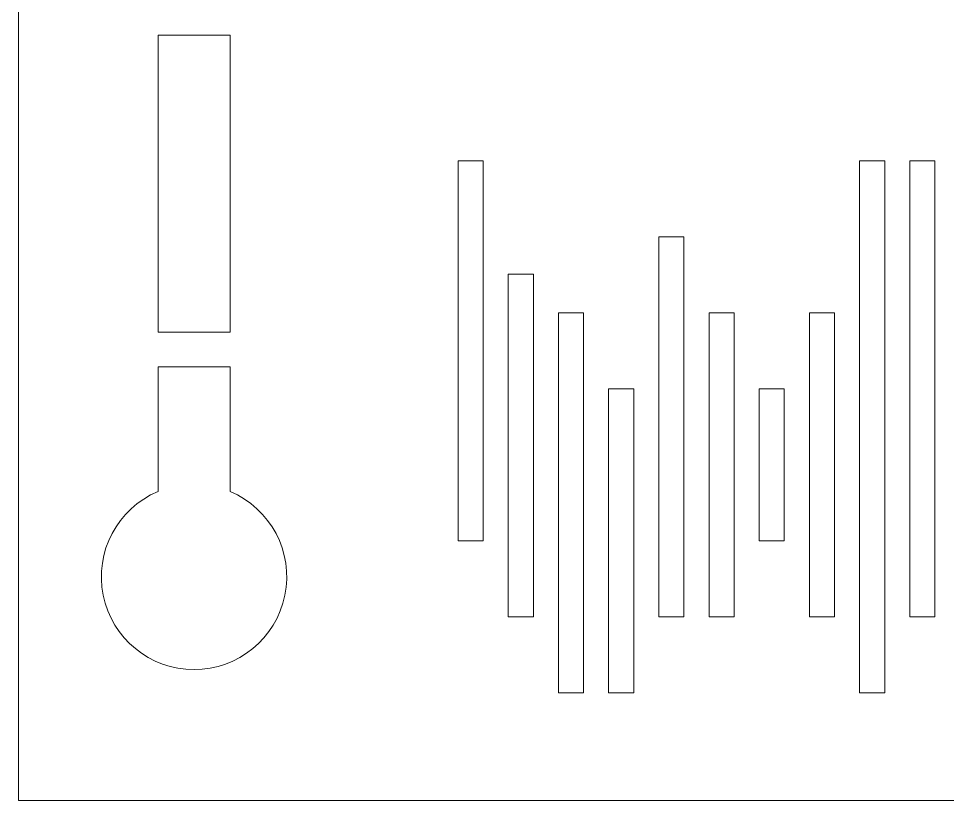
# Model space of a CAD drawing. Header units: metres. Extents: x -2538 to 7610, y -1082 to -498.
# Drawn here: x 5769.3 to 6049.8, y -1081.9 to -845.8 of the extents above; entities that cross this region are included whole.
import ezdxf

# ---------------------------------------------------------------- set-up
doc = ezdxf.new("R2010")
doc.units = ezdxf.units.M
doc.linetypes.add('AUSGEZOGEN', pattern=[0])
doc.layers.add('Standard', color=7, linetype='AUSGEZOGEN', lineweight=25)

msp = doc.modelspace()

# ---------------------------------------------------------------- linework, layer by layer
at = {"layer": 'Standard', "color": 7, "linetype": 'AUSGEZOGEN', "lineweight": 13}
for p, q in [((5811.39, -940.43), (5811.39, -850.79)), ((5811.39, -850.79), (5833.12, -850.79)), ((5833.12, -940.43), (5833.12, -850.79)), ((5811.39, -940.43), (5833.12, -940.43)), ((5811.39, -988.57), (5811.39, -950.93)), ((5811.39, -950.93), (5833.12, -950.93)), ((5833.12, -988.57), (5833.12, -950.93))]:
    msp.add_line(p, q, dxfattribs=at)
for points in [[(5769.26, -1081.87), (6331.26, -1081.87), (6331.26, -519.87), (5769.26, -519.87), (5769.26, -1081.87)], [(5902, -888.71), (5909.58, -888.71), (5909.58, -1003.47), (5902, -1003.47), (5902, -888.71)], [(6023.28, -888.71), (6030.86, -888.71), (6030.86, -1049.37), (6023.28, -1049.37), (6023.28, -888.71)], [(6038.44, -888.71), (6046.02, -888.71), (6046.02, -1026.42), (6038.44, -1026.42), (6038.44, -888.71)], [(5962.64, -911.66), (5970.22, -911.66), (5970.22, -1026.42), (5962.64, -1026.42), (5962.64, -911.66)], [(5917.16, -922.97), (5924.74, -922.97), (5924.74, -1026.42), (5917.16, -1026.42), (5917.16, -922.97)], [(5932.32, -934.61), (5939.9, -934.61), (5939.9, -1049.37), (5932.32, -1049.37), (5932.32, -934.61)], [(5977.8, -934.61), (5985.38, -934.61), (5985.38, -1026.42), (5977.8, -1026.42), (5977.8, -934.61)], [(6008.12, -934.61), (6015.7, -934.61), (6015.7, -1026.42), (6008.12, -1026.42), (6008.12, -934.61)], [(5947.48, -957.56), (5955.06, -957.56), (5955.06, -1049.37), (5947.48, -1049.37), (5947.48, -957.56)], [(5992.96, -957.56), (6000.54, -957.56), (6000.54, -1003.47), (5992.96, -1003.47), (5992.96, -957.56)]]:
    msp.add_lwpolyline(points, close=True, dxfattribs=at)
msp.add_arc((5822.26, -1014.37), 28, 112.838, 67.162, dxfattribs=at)

doc.saveas('drawing.dxf')
